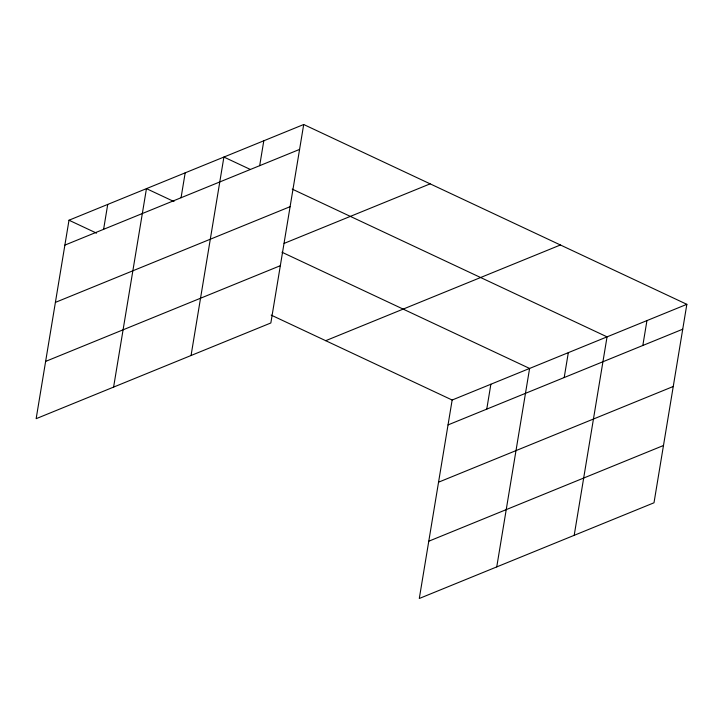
<?xml version="1.0" encoding="UTF-8"?>
<svg xmlns="http://www.w3.org/2000/svg" width="723" height="723" viewBox="0 0 723 723"><rect width="100%" height="100%" fill="white"/><g stroke="black" fill="none" stroke-linecap="round" stroke-linejoin="round"><path stroke-width="1.08" d="M303.705 124.51L69.001 220.217L36.15 418.68L270.845 322.973L303.705 124.51L686.85 304.32L653.999 502.783L419.295 598.49L452.155 400.027L686.85 304.32M103.606 229.318L107.727 204.428M113.601 387.103L146.453 188.64L173.99 201.554M181.057 197.741L185.178 172.842M191.053 355.517L223.904 157.054L250.42 169.489M259.684 165.675L263.805 140.777M486.76 409.128L490.872 384.229M496.746 566.904L529.598 368.441L281.979 252.237M564.202 377.542L568.323 352.652M574.198 535.318L607.049 336.855L292.228 189.11M642.828 345.477L646.949 320.587M64.88 245.115L299.584 149.408M55.4 302.386L290.104 206.679M284.103 243.398L430.14 183.85M45.63 361.401L280.334 265.693M325.712 340.687L560.415 244.98M448.034 424.916L682.729 329.209M438.545 482.196L673.249 386.489M428.775 541.211L663.479 445.504M69.001 220.217L96.539 233.14M271.179 315.101L452.155 400.027"/></g></svg>
